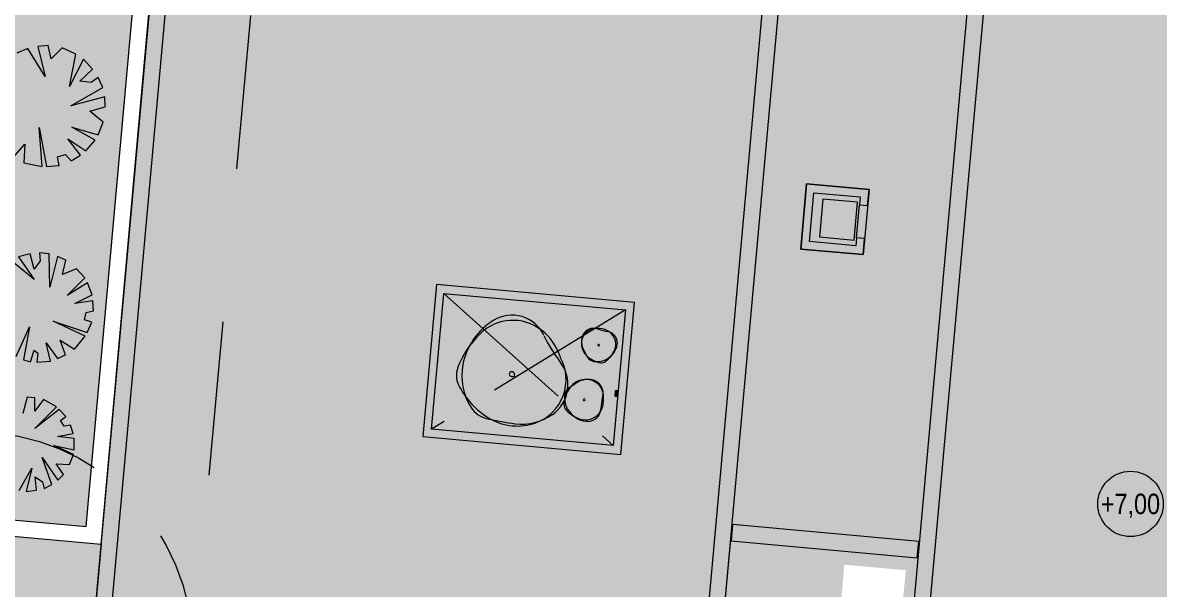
# Model space of a CAD drawing. Header units: centimetres. Extents: x -4381 to 5639, y -3920 to 4826.
# Drawn here: x 171.48 to 181.91, y 65.61 to 70.8 of the extents above; entities that cross this region are included whole.
import ezdxf
from ezdxf.xclip import XClip

# ---------------------------------------------------------------- set-up
doc = ezdxf.new("R2010")
doc.units = ezdxf.units.CM
doc.header["$MEASUREMENT"] = 0
doc.header["$XCLIPFRAME"] = 0
doc.set_wipeout_variables(frame=1)
for name, pattern in [('Dashed', [0.564444, 0.282222, -0.282222]), ('Hidden Line', [0.391222, 0.282222, -0.109]), ('Tirets', [0.458611, 0.282222, -0.176389]), ('Wipeout_Contour', [100, 0, -100])]:
    doc.linetypes.add(name, pattern=pattern)
for name, color, linetype, lineweight in [('00-TREES_Pen_No__1', 7, 'Continuous', 5), ('00-TREES_Pen_No__7', 7, 'Continuous', 5), ('0_Pen_No__1', 7, 'Continuous', 5), ('0_Pen_No__7', 7, 'Continuous', 5), ('Dalles_Pen_No__1', 7, 'Continuous', 5), ('Dalles_Pen_No__101', 252, 'Continuous', 5), ('Elevator_Pen_No__7', 7, 'Continuous', 5), ('Structural - Bearing_Pen_No__1', 7, 'Continuous', 5), ('Structural - Bearing_Pen_No__101', 252, 'Continuous', 5)]:
    doc.layers.add(name, color=color, linetype=linetype, lineweight=lineweight)
for name, color, linetype, lineweight, true_color in [('00-TREES_Pen_No__183', 7, 'Continuous', 5, 0xcaedab), ('00-TREES_Pen_No__185', 7, 'Continuous', 5, 0xbce39b), ('00-TREES_Pen_No__44', 7, 'Continuous', 5, 0x029e21), ('Dalles_Pen_No__181', 7, 'Continuous', 5, 0xddeaa8), ('RECULS_Pen_No__58', 7, 'Continuous', 5, 0xdf0000), ('Structural - Combined_Pen_No__102', 7, 'Continuous', 5, 0xcccccc)]:
    doc.layers.add(name, color=color, linetype=linetype, lineweight=lineweight, true_color=true_color)
for name, color, linetype in [('Dalles', 7, 'Continuous'), ('Drawing & Figure', 7, 'Continuous'), ('Structural - Bearing', 7, 'Continuous')]:
    doc.layers.add(name, color=color, linetype=linetype)
doc.styles.add('GENERATED_STYLE_2', font='')
doc.styles.get('GENERATED_STYLE_2').set_extended_font_data('Arial Narrow Occidental')

# ---------------------------------------------------------------- blocks, each defined once
blk = doc.blocks.new('Drawing_13_13', base_point=(-54.852, -87.092))
at = {"layer": '00-TREES_Pen_No__183', "linetype": 'Continuous', "ltscale": 5}
blk.add_hatch(color=256, dxfattribs=at).paths.add_polyline_path([(171.49, 66.635, 1), (171.563, 67.465, 1)])
at = {"layer": '00-TREES_Pen_No__185', "linetype": 'Continuous', "lineweight": 0, "ltscale": 5, "true_color": 0xbae3ab}
for points in [[(172.218, 70.212), (172.178, 70.303), (172.112, 70.257), (172.008, 70.27), (172.124, 70.38), (172.042, 70.47), (171.915, 70.22), (171.972, 70.515), (171.846, 70.575), (171.745, 70.473), (171.719, 70.595), (171.624, 70.587), (171.689, 70.313), (171.53, 70.568), (171.431, 70.525), (171.484, 70.405), (171.419, 70.387), (171.333, 70.461), (171.236, 70.36), (171.441, 70.239), (171.21, 70.313), (171.159, 70.204), (171.312, 70.162), (171.262, 70.123), (171.138, 70.127), (171.143, 70.002), (171.47, 70.029), (171.148, 69.923), (171.165, 69.847), (171.285, 69.872), (171.28, 69.827), (171.195, 69.79), (171.27, 69.673), (171.413, 69.803), (171.327, 69.623), (171.399, 69.571), (171.503, 69.691), (171.493, 69.518), (171.662, 69.487), (171.636, 69.845), (171.704, 69.487), (171.819, 69.496), (171.804, 69.573), (171.877, 69.596), (171.928, 69.537), (172.015, 69.591), (171.899, 69.74), (172.062, 69.628), (172.149, 69.728), (171.935, 69.848), (172.177, 69.777), (172.221, 69.894), (172.099, 69.993), (172.242, 70.032), (172.237, 70.125), (171.925, 70.043)], [(176.531, 67.492, 0.017395), (176.45, 67.439, 0.20069), (176.413, 67.379, 0.191615), (176.445, 67.231, 0.21255), (176.604, 67.132, 0.444186), (176.744, 67.249, -0.052301), (176.759, 67.353, 0.435859), (176.662, 67.513, 0.185878)]]:
    blk.add_hatch(color=9, dxfattribs=at).paths.add_polyline_path(points)
at = {"layer": '00-TREES_Pen_No__185', "linetype": 'Continuous', "lineweight": 0, "ltscale": 5, "true_color": 0x8daa74}
blk.add_hatch(color=73, dxfattribs=at).paths.add_polyline_path([(171.726, 68.684), (171.637, 68.692), (171.644, 68.62), (171.589, 68.543), (171.553, 68.683), (171.446, 68.657), (171.588, 68.448), (171.38, 68.621), (171.278, 68.548), (171.315, 68.423), (171.207, 68.456), (171.171, 68.378), (171.416, 68.31), (171.145, 68.295), (171.136, 68.198), (171.254, 68.188), (171.241, 68.129), (171.144, 68.093), (171.182, 67.972), (171.367, 68.081), (171.208, 67.931), (171.272, 67.844), (171.372, 67.946), (171.381, 67.89), (171.324, 67.793), (171.425, 67.742), (171.546, 68.013), (171.49, 67.712), (171.557, 67.693), (171.589, 67.799), (171.623, 67.774), (171.615, 67.691), (171.74, 67.7), (171.7, 67.869), (171.804, 67.723), (171.877, 67.758), (171.828, 67.892), (171.96, 67.809), (172.058, 67.929), (171.764, 68.065), (172.077, 67.963), (172.119, 68.057), (172.052, 68.079), (172.065, 68.147), (172.134, 68.161), (172.129, 68.254), (171.961, 68.227), (172.12, 68.307), (172.079, 68.419), (171.891, 68.303), (172.053, 68.463), (171.979, 68.548), (171.848, 68.494), (171.879, 68.625), (171.803, 68.661), (171.733, 68.379)])
at = {"layer": '00-TREES_Pen_No__185', "linetype": 'Continuous', "lineweight": 0, "ltscale": 5, "true_color": 0xcce9b3}
blk.add_hatch(color=254, dxfattribs=at).paths.add_polyline_path([(176.633, 67.772, 0.017395), (176.67, 67.698, 0.20069), (176.717, 67.661, 0.191615), (176.846, 67.675, 0.21255), (176.945, 67.801, 0.444186), (176.859, 67.93, -0.052301), (176.772, 67.952, 0.435859), (176.627, 67.885, 0.185878)])
at = {"layer": '00-TREES_Pen_No__44', "linetype": 'Continuous', "lineweight": 0, "ltscale": 5, "true_color": 0xbfe6c6}
blk.add_hatch(color=254, dxfattribs=at).paths.add_polyline_path([(175.874, 67.113, 0.185878), (176.214, 67.196, 0.435859), (176.283, 67.686, -0.052301), (176.138, 67.924, 0.444186), (175.678, 68.063, 0.21255), (175.395, 67.656, 0.191615), (175.47, 67.263, 0.20069), (175.623, 67.157, 0.017395)])
at = {"layer": '0_Pen_No__1', "linetype": 'Continuous', "lineweight": 0, "ltscale": 5, "true_color": 0xffffff}
blk.add_hatch(color=7, dxfattribs=at).paths.add_polyline_path([(178.676, 69.326), (178.622, 68.728), (179.195, 68.677), (179.249, 69.274)])
at = {"layer": 'Dalles', "linetype": 'Continuous', "lineweight": 5, "ltscale": 5}
h = blk.add_hatch(color=8, dxfattribs=at)
h.paths.add_polyline_path([(172.769, 72.294), (171.915, 62.832), (177.642, 62.316), (177.889, 65.054), (177.993, 66.2), (179.711, 66.045), (179.607, 64.899), (186.405, 64.286), (187.011, 71.009)])
h.paths.add_polyline_path([(172.078, 62.968), (172.2, 64.313), (177.628, 63.823), (177.506, 62.478)], flags=0)
h.paths.add_polyline_path([(175.235, 67.076), (175.348, 68.321), (177.016, 68.171), (176.903, 66.926)], flags=0)
h.paths.add_polyline_path([(183.43, 64.705), (183.659, 67.245), (186.498, 66.989), (186.269, 64.449)], flags=0)
at = {"layer": 'Dalles_Pen_No__101', "linetype": 'Continuous', "lineweight": 0, "ltscale": 5, "true_color": 0x262626}
for points in [[(172.213, 64.462), (177.641, 63.972), (177.647, 64.037), (172.272, 64.521), (172.959, 72.126), (172.905, 72.131)], [(180.35, 71.459), (179.77, 65.035), (183.281, 64.719), (183.287, 64.783), (179.83, 65.095), (180.403, 71.454)], [(169.459, 66.417), (172.067, 66.182), (172.073, 66.246), (169.614, 66.468), (169.652, 66.638), (170.08, 71.382), (169.908, 71.397)], [(178.676, 69.326), (179.249, 69.274), (179.195, 68.677), (179.254, 68.736), (179.308, 69.334), (178.736, 69.385)], [(175.339, 68.462), (175.28, 68.403), (177.097, 68.239), (176.971, 66.844), (177.031, 66.904), (177.157, 68.298)], [(175.241, 67.081), (175.251, 67.08), (175.653, 67.043), (175.663, 67.043), (176.065, 67.006), (176.064, 67.001), (176.074, 67), (176.075, 67.005), (176.085, 67.005), (176.899, 66.931), (176.938, 67.369), (176.923, 67.37), (176.919, 67.372), (176.915, 67.375), (176.913, 67.379), (176.912, 67.383), (176.916, 67.424), (176.917, 67.428), (176.92, 67.432), (176.924, 67.435), (176.929, 67.435), (176.944, 67.434), (177.01, 68.166), (176.608, 68.202), (176.598, 68.203), (176.186, 68.24), (176.187, 68.245), (176.177, 68.246), (176.176, 68.241), (175.362, 68.315), (175.352, 68.316)], [(175.347, 68.316), (175.352, 68.316), (175.353, 68.321), (175.348, 68.321)], [(177.01, 68.166), (177.015, 68.166), (177.016, 68.171), (177.011, 68.171)], [(176.922, 67.383), (176.922, 67.382), (176.923, 67.381), (176.925, 67.38), (176.939, 67.379), (176.943, 67.424), (176.929, 67.425), (176.927, 67.425), (176.926, 67.424), (176.926, 67.422)], [(175.236, 67.081), (175.235, 67.076), (175.24, 67.076), (175.241, 67.081)], [(176.899, 66.931), (176.898, 66.926), (176.903, 66.926), (176.904, 66.931)]]:
    blk.add_hatch(color=250, dxfattribs=at).paths.add_polyline_path(points)
at = {"layer": 'Dalles_Pen_No__181', "linetype": 'Continuous', "lineweight": 0, "ltscale": 5, "true_color": 0x6e7554}
blk.add_hatch(color=67, dxfattribs=at).paths.add_polyline_path([(169.458, 66.418), (172.067, 66.182), (172.516, 71.162), (169.907, 71.397)])
at = {"layer": 'Structural - Bearing_Pen_No__101', "linetype": 'Continuous', "lineweight": 0, "ltscale": 5, "true_color": 0x262626}
for points in [[(175.347, 68.316), (175.319, 68.01), (175.324, 68.009), (175.352, 68.316)], [(175.353, 68.321), (175.352, 68.316), (175.764, 68.278), (175.765, 68.283)], [(175.765, 68.283), (175.764, 68.278), (176.176, 68.241), (176.177, 68.246)], [(176.187, 68.245), (176.186, 68.24), (176.598, 68.203), (176.599, 68.208)], [(176.599, 68.208), (176.598, 68.203), (177.01, 68.166), (177.011, 68.171)], [(175.319, 68.01), (175.292, 67.704), (175.297, 67.703), (175.324, 68.009)], [(175.291, 67.694), (175.263, 67.387), (175.268, 67.387), (175.296, 67.693)], [(175.291, 67.694), (175.296, 67.693), (175.297, 67.703), (175.292, 67.704)], [(176.955, 67.554), (176.954, 67.544), (176.959, 67.543), (176.96, 67.553)], [(175.263, 67.387), (175.236, 67.081), (175.241, 67.081), (175.268, 67.387)], [(176.914, 67.383), (176.917, 67.424), (176.916, 67.424), (176.912, 67.383)], [(176.914, 67.379), (176.914, 67.383), (176.912, 67.383), (176.913, 67.379)], [(176.916, 67.376), (176.914, 67.379), (176.913, 67.379), (176.915, 67.375)], [(176.917, 67.383), (176.921, 67.423), (176.917, 67.424), (176.914, 67.383)], [(176.917, 67.381), (176.917, 67.383), (176.914, 67.383), (176.914, 67.379)], [(176.919, 67.378), (176.917, 67.381), (176.914, 67.379), (176.916, 67.376)], [(176.919, 67.373), (176.916, 67.376), (176.915, 67.375), (176.919, 67.372)], [(176.917, 67.424), (176.918, 67.428), (176.917, 67.428), (176.916, 67.424)], [(176.921, 67.376), (176.919, 67.378), (176.916, 67.376), (176.919, 67.373)], [(176.918, 67.428), (176.921, 67.431), (176.92, 67.432), (176.917, 67.428)], [(176.921, 67.423), (176.922, 67.426), (176.918, 67.428), (176.917, 67.424)], [(176.921, 67.383), (176.924, 67.423), (176.921, 67.423), (176.917, 67.383)], [(176.921, 67.382), (176.921, 67.383), (176.917, 67.383), (176.917, 67.381)], [(176.922, 67.38), (176.921, 67.382), (176.917, 67.381), (176.919, 67.378)], [(176.922, 67.426), (176.923, 67.428), (176.921, 67.431), (176.918, 67.428)], [(176.923, 67.379), (176.922, 67.38), (176.919, 67.378), (176.921, 67.376)], [(176.924, 67.375), (176.921, 67.376), (176.919, 67.373), (176.923, 67.372)], [(176.923, 67.372), (176.919, 67.373), (176.919, 67.372), (176.923, 67.37)], [(176.921, 67.431), (176.925, 67.433), (176.924, 67.435), (176.92, 67.432)], [(176.923, 67.428), (176.926, 67.43), (176.925, 67.433), (176.921, 67.431)], [(176.924, 67.423), (176.925, 67.424), (176.922, 67.426), (176.921, 67.423)], [(176.922, 67.383), (176.926, 67.422), (176.924, 67.423), (176.921, 67.383)], [(176.922, 67.382), (176.922, 67.383), (176.921, 67.383), (176.921, 67.382)], [(176.923, 67.381), (176.921, 67.382), (176.922, 67.38)], [(176.925, 67.379), (176.923, 67.379), (176.921, 67.376), (176.924, 67.375)], [(176.925, 67.424), (176.926, 67.426), (176.923, 67.428), (176.922, 67.426)], [(176.923, 67.381), (176.922, 67.38), (176.923, 67.379)], [(176.926, 67.426), (176.927, 67.426), (176.926, 67.43), (176.923, 67.428)], [(176.925, 67.38), (176.923, 67.381), (176.923, 67.379), (176.925, 67.379)], [(176.939, 67.374), (176.924, 67.375), (176.923, 67.372), (176.939, 67.37)], [(176.939, 67.37), (176.923, 67.372), (176.923, 67.37), (176.938, 67.369)], [(176.925, 67.433), (176.929, 67.434), (176.929, 67.435), (176.924, 67.435)], [(176.926, 67.422), (176.926, 67.424), (176.925, 67.424), (176.924, 67.423)], [(176.939, 67.377), (176.925, 67.379), (176.924, 67.375), (176.939, 67.374)], [(176.926, 67.43), (176.929, 67.43), (176.929, 67.434), (176.925, 67.433)], [(176.926, 67.424), (176.926, 67.426), (176.925, 67.424)], [(176.939, 67.379), (176.925, 67.38), (176.925, 67.379), (176.939, 67.377)], [(176.927, 67.426), (176.929, 67.426), (176.929, 67.43), (176.926, 67.43)], [(176.927, 67.424), (176.927, 67.426), (176.926, 67.426)], [(176.927, 67.425), (176.929, 67.425), (176.929, 67.426), (176.927, 67.426)], [(176.929, 67.434), (176.944, 67.432), (176.944, 67.434), (176.929, 67.435)], [(176.929, 67.43), (176.944, 67.429), (176.944, 67.432), (176.929, 67.434)], [(176.929, 67.426), (176.943, 67.425), (176.944, 67.429), (176.929, 67.43)], [(176.929, 67.425), (176.943, 67.424), (176.943, 67.425), (176.929, 67.426)], [(175.241, 67.081), (175.24, 67.076), (175.652, 67.039), (175.653, 67.043)], [(176.899, 66.931), (176.904, 66.931), (176.921, 67.121), (176.916, 67.122)], [(175.653, 67.043), (175.652, 67.039), (176.064, 67.001), (176.065, 67.006)], [(176.074, 67), (176.486, 66.963), (176.487, 66.968), (176.075, 67.005)], [(176.486, 66.963), (176.898, 66.926), (176.899, 66.931), (176.487, 66.968)]]:
    blk.add_hatch(color=250, dxfattribs=at).paths.add_polyline_path(points)
at = {"layer": 'Structural - Combined_Pen_No__102', "linetype": 'Continuous', "lineweight": 0, "ltscale": 5, "true_color": 0x999999}
blk.add_hatch(color=253, dxfattribs=at).paths.add_polyline_path([(168.899, 57.22), (171.389, 56.995), (171.991, 63.668), (172.203, 66.019), (169.713, 66.244), (169.501, 63.893)])
at = {"layer": '00-TREES_Pen_No__1', "linetype": 'Continuous', "ltscale": 5}
for p, q in [((171.53, 70.568), (171.431, 70.525)), ((171.689, 70.313), (171.53, 70.568)), ((171.719, 70.595), (171.624, 70.587)), ((171.624, 70.587), (171.689, 70.313)), ((171.745, 70.473), (171.719, 70.595)), ((171.846, 70.575), (171.745, 70.473)), ((171.972, 70.515), (171.846, 70.575)), ((171.915, 70.22), (171.972, 70.515)), ((172.042, 70.47), (171.915, 70.22)), ((172.124, 70.38), (172.042, 70.47)), ((172.008, 70.27), (172.124, 70.38)), ((172.178, 70.303), (172.112, 70.257)), ((172.218, 70.212), (172.178, 70.303)), ((171.925, 70.043), (172.218, 70.212)), ((172.112, 70.257), (172.008, 70.27)), ((172.237, 70.125), (171.925, 70.043)), ((172.242, 70.032), (172.237, 70.125)), ((172.099, 69.993), (172.242, 70.032)), ((172.221, 69.894), (172.099, 69.993)), ((172.177, 69.777), (172.221, 69.894)), ((171.662, 69.487), (171.636, 69.845)), ((171.636, 69.845), (171.704, 69.487)), ((172.149, 69.728), (171.935, 69.848)), ((171.935, 69.848), (172.177, 69.777)), ((171.399, 69.571), (171.503, 69.691)), ((171.503, 69.691), (171.493, 69.518)), ((172.015, 69.591), (171.899, 69.74)), ((171.899, 69.74), (172.062, 69.628)), ((172.062, 69.628), (172.149, 69.728)), ((171.804, 69.573), (171.877, 69.596)), ((171.819, 69.496), (171.804, 69.573)), ((171.877, 69.596), (171.928, 69.537)), ((171.928, 69.537), (172.015, 69.591)), ((171.493, 69.518), (171.662, 69.487)), ((171.704, 69.487), (171.819, 69.496)), ((171.588, 68.448), (171.38, 68.621)), ((171.553, 68.683), (171.446, 68.657)), ((171.446, 68.657), (171.588, 68.448)), ((171.589, 68.543), (171.553, 68.683)), ((171.644, 68.62), (171.589, 68.543)), ((171.726, 68.684), (171.637, 68.692)), ((171.637, 68.692), (171.644, 68.62)), ((171.733, 68.379), (171.726, 68.684)), ((171.803, 68.661), (171.733, 68.379)), ((171.879, 68.625), (171.803, 68.661)), ((171.848, 68.494), (171.879, 68.625)), ((171.979, 68.548), (171.848, 68.494)), ((172.053, 68.463), (171.979, 68.548)), ((171.891, 68.303), (172.053, 68.463)), ((172.079, 68.419), (171.891, 68.303)), ((172.12, 68.307), (172.079, 68.419)), ((171.961, 68.227), (172.12, 68.307)), ((172.129, 68.254), (171.961, 68.227)), ((172.134, 68.161), (172.129, 68.254)), ((172.052, 68.079), (172.065, 68.147)), ((172.065, 68.147), (172.134, 68.161)), ((171.425, 67.742), (171.546, 68.013)), ((171.546, 68.013), (171.49, 67.712)), ((172.058, 67.929), (171.764, 68.065)), ((171.764, 68.065), (172.077, 67.963)), ((172.119, 68.057), (172.052, 68.079)), ((172.077, 67.963), (172.119, 68.057)), ((171.877, 67.758), (171.828, 67.892)), ((171.828, 67.892), (171.96, 67.809)), ((171.96, 67.809), (172.058, 67.929)), ((171.557, 67.693), (171.589, 67.799)), ((171.589, 67.799), (171.623, 67.774)), ((171.74, 67.7), (171.7, 67.869)), ((171.7, 67.869), (171.804, 67.723)), ((171.49, 67.712), (171.557, 67.693)), ((171.623, 67.774), (171.615, 67.691)), ((171.615, 67.691), (171.74, 67.7)), ((171.804, 67.723), (171.877, 67.758))]:
    blk.add_line(p, q, dxfattribs=at)
at = {"layer": '00-TREES_Pen_No__1', "linetype": 'Continuous', "ltscale": 5, "flags": 128}
blk.add_lwpolyline([(171.451, 66.512), (171.568, 66.716), (171.515, 66.504), (171.61, 66.515), (171.597, 66.639), (171.665, 66.593), (171.681, 66.532), (171.751, 66.566), (171.664, 66.815), (171.806, 66.608), (171.857, 66.66), (171.792, 66.756), (171.915, 66.752), (171.949, 66.844), (171.77, 66.925), (171.957, 66.887), (171.957, 66.991), (171.803, 67.008), (171.948, 67.036), (171.924, 67.113), (171.864, 67.104), (171.832, 67.155), (171.881, 67.193), (171.818, 67.257), (171.594, 67.08), (171.793, 67.279), (171.676, 67.346), (171.594, 67.239), (171.594, 67.363), (171.525, 67.369), (171.484, 67.219)], dxfattribs=at)
at = {"layer": '00-TREES_Pen_No__7', "linetype": 'Continuous', "ltscale": 5}
for centre, radius, start, end in [((175.973, 67.798), 0.324, 25.3565, 121.1569), ((176.121, 67.553), 0.609, 121.1569, 169.1555), ((175.981, 67.646), 0.428, 52.0796, 134.6236), ((176.746, 67.865), 0.136, 77.8454, 177.1333), ((176.722, 67.892), 0.109, 67.7865, 161.9881), ((176.914, 68.397), 0.431, 249.5779, 261.5535), ((176.773, 67.833), 0.165, 54.8304, 89.2924), ((176.303, 67.32), 0.887, 134.6236, 159.0735), ((175.93, 67.581), 0.511, 17.6176, 52.0796), ((177.472, 68.508), 1.335, 205.3565, 217.3321), ((176.768, 67.877), 0.157, 161.9881, 204.1076), ((176.835, 67.867), 0.105, 345.753, 81.5535), ((176.788, 67.855), 0.138, 332.2864, 54.8304), ((176.771, 67.864), 0.161, 177.1333, 227.7203), ((177.701, 68.314), 1.187, 204.9876, 208.9738), ((176.771, 67.847), 0.01, 146.3712, 219.3572), ((176.766, 67.844), 0.01, 38.3605, 111.3077), ((176.769, 67.846), 0.00701, 219.3572, 38.3605), ((176.657, 67.924), 0.286, 307.8365, 332.2864), ((176.746, 67.89), 0.197, 297.7545, 345.753), ((176.048, 67.531), 0.422, 289.7767, 29.0646), ((176.149, 67.485), 0.338, 304.9219, 39.1234), ((176.822, 67.919), 0.237, 227.7203, 261.1571), ((176.73, 67.777), 0.0777, 208.9738, 254.3655), ((176.756, 67.87), 0.175, 254.3655, 297.7545), ((176.795, 67.746), 0.0615, 261.1571, 307.8365), ((175.653, 67.569), 0.19, 159.0735, 205.7529), ((176.054, 67.566), 0.541, 169.1555, 212.5445), ((175.97, 67.581), 0.0217, 68.5495, 247.5528), ((175.967, 67.572), 0.0311, 355.6023, 68.5495), ((176.141, 67.804), 0.733, 205.7529, 239.1897), ((175.974, 67.589), 0.0311, 247.5528, 320.5388), ((177.298, 66.317), 1.39, 121.2229, 125.2091), ((176.656, 67.343), 0.189, 93.3686, 143.9556), ((176.671, 67.348), 0.184, 78.2234, 120.3429), ((176.654, 67.372), 0.16, 354.0807, 93.3686), ((176.682, 67.403), 0.128, 344.0218, 78.2234), ((176.727, 67.291), 0.277, 143.9556, 177.3924), ((176.661, 67.361), 0.205, 170.6008, 213.9898), ((176.549, 67.379), 0.091, 125.2091, 170.6008), ((177.294, 67.244), 0.505, 165.8132, 177.7888), ((175.801, 67.405), 0.241, 212.5445, 257.9362), ((176.522, 67.3), 0.072, 177.3924, 224.0718), ((176.634, 67.343), 0.00821, 135.5925, 314.5958), ((176.637, 67.341), 0.0117, 62.6065, 135.5925), ((176.632, 67.346), 0.0117, 314.5958, 27.543), ((176.668, 67.268), 0.122, 261.9884, 357.7888), ((176.62, 67.337), 0.193, 331.0657, 5.5277), ((176.519, 70.764), 3.676, 257.9362, 261.9224), ((176.022, 67.604), 0.5, 239.1897, 289.7767), ((176.063, 67.608), 0.487, 262.8024, 304.9219), ((176.711, 67.483), 0.335, 224.0718, 248.5217), ((176.683, 67.375), 0.23, 213.9898, 261.9884), ((176.648, 67.322), 0.162, 248.5217, 331.0657)]:
    blk.add_arc(centre, radius, start, end, dxfattribs=at)
at = {"layer": '0_Pen_No__1', "linetype": 'Continuous', "ltscale": 5}
for p, q in [((178.622, 68.728), (178.676, 69.326)), ((178.676, 69.326), (179.249, 69.274)), ((179.249, 69.274), (179.195, 68.677)), ((179.195, 68.677), (178.622, 68.728))]:
    blk.add_line(p, q, dxfattribs=at)
at = {"layer": '0_Pen_No__7', "linetype": 'Continuous', "ltscale": 5}
blk.add_circle((181.648, 66.389), 0.3, dxfattribs=at)
at = {"layer": 'Dalles_Pen_No__1', "linetype": 'Continuous', "ltscale": 5}
for p, q in [((172.067, 66.182), (172.516, 71.162)), ((169.458, 66.418), (172.067, 66.182))]:
    blk.add_line(p, q, dxfattribs=at)
at = {"layer": 'Dalles_Pen_No__1', "linetype": 'Continuous', "ltscale": 5, "flags": 128}
for points in [[(172.769, 72.294), (171.915, 62.832), (177.642, 62.316), (177.889, 65.054), (177.993, 66.2), (179.711, 66.045), (179.607, 64.899), (186.405, 64.286), (187.011, 71.009)], [(172.769, 72.294), (171.915, 62.832), (177.642, 62.316), (177.889, 65.054), (177.993, 66.2), (179.711, 66.045), (179.607, 64.899), (186.405, 64.286), (187.011, 71.009)], [(172.769, 72.294), (171.915, 62.832), (177.642, 62.316), (177.889, 65.054), (177.993, 66.2), (179.711, 66.045), (179.607, 64.899), (186.405, 64.286), (187.011, 71.009)], [(172.769, 72.294), (171.915, 62.832), (177.642, 62.316), (177.889, 65.054), (177.993, 66.2), (179.711, 66.045), (179.607, 64.899), (186.405, 64.286), (187.011, 71.009)], [(175.235, 67.076), (175.348, 68.321), (177.016, 68.171), (176.903, 66.926)], [(175.235, 67.076), (175.348, 68.321), (177.016, 68.171), (176.903, 66.926)]]:
    blk.add_lwpolyline(points, close=True, dxfattribs=at)
at = {"layer": 'Elevator_Pen_No__7', "linetype": 'Continuous', "ltscale": 5}
for p, q in [((178.676, 69.326), (178.622, 68.728)), ((179.249, 69.274), (178.676, 69.326)), ((178.704, 68.796), (178.744, 69.245)), ((178.744, 69.245), (179.168, 69.206)), ((179.236, 69.127), (179.249, 69.274)), ((178.825, 69.187), (178.794, 68.839)), ((179.143, 69.158), (178.825, 69.187)), ((179.112, 68.81), (179.143, 69.158)), ((179.168, 69.206), (179.161, 69.134)), ((179.134, 68.831), (179.161, 69.134)), ((179.161, 69.134), (179.236, 69.127)), ((178.794, 68.839), (179.112, 68.81)), ((179.134, 68.831), (179.127, 68.758)), ((179.208, 68.824), (179.134, 68.831)), ((179.195, 68.677), (179.208, 68.824)), ((178.622, 68.728), (179.195, 68.677)), ((179.127, 68.758), (178.704, 68.796))]:
    blk.add_line(p, q, dxfattribs=at)
at = {"layer": '0_Pen_No__1', "linetype": 'Continuous', "insert": (181.648, 66.372), "char_height": 0.1875, "attachment_point": 5, "style": 'GENERATED_STYLE_2'}
blk.add_mtext('\\A1;{\\fArial Narrow Occidental|b0|i0|c0|p34;+7,00}', dxfattribs=at)
at = {"color": 254, "linetype": 'Wipeout_Contour', "lineweight": 0, "ltscale": 740.881911}
blk.add_wipeout([(172.769, 72.294), (171.915, 62.832), (172.078, 62.968), (172.905, 72.131)], dxfattribs=at).dxf.layer = 'Structural - Bearing'
at = {"color": 254, "linetype": 'Wipeout_Contour', "lineweight": 0, "ltscale": 755.804295}
blk.add_wipeout([(175.348, 68.321), (177.016, 68.171), (177.097, 68.239), (175.28, 68.403)], dxfattribs=at).dxf.layer = 'Structural - Bearing'
at = {"color": 254, "linetype": 'Wipeout_Contour', "lineweight": 0, "ltscale": 762.604226}
blk.add_wipeout([(177.984, 66.05), (179.692, 65.896), (179.706, 66.045), (177.998, 66.199)], dxfattribs=at).dxf.layer = 'Structural - Bearing'
at = {"layer": 'Dalles_Pen_No__101', "linetype": 'Continuous', "lineweight": 0, "ltscale": 5, "true_color": 0x262626}
for points in [[(177.993, 66.2), (179.711, 66.045), (179.716, 66.109), (178.057, 66.259), (178.051, 66.253), (178.536, 71.623), (178.482, 71.628)], [(177.979, 66.05), (177.984, 66.05), (177.998, 66.199), (177.993, 66.2)], [(179.706, 66.045), (179.692, 65.896), (179.697, 65.895), (179.711, 66.045)]]:
    blk.add_hatch(color=250, dxfattribs=at).paths.add_polyline_path(points)
h = blk.add_hatch(color=250, dxfattribs=at)
h.paths.add_polyline_path([(177.75, 63.511), (178.954, 63.402), (178.952, 63.421), (178.95, 63.424), (178.948, 63.425), (178.945, 63.426), (178.743, 63.444), (178.769, 63.732), (178.84, 63.804), (178.889, 64.338), (179.6, 64.274), (179.778, 64.452), (179.817, 64.881), (179.607, 64.899), (179.621, 65.049), (179.697, 65.895), (177.979, 66.05), (177.932, 65.532), (177.935, 65.522), (177.941, 65.518), (177.949, 65.513), (177.954, 65.51), (177.963, 65.503), (177.967, 65.5), (177.975, 65.493), (177.98, 65.489), (177.987, 65.482), (177.993, 65.476), (177.994, 65.474), (177.997, 65.471), (178.005, 65.461), (178.009, 65.455), (178.015, 65.447), (178.02, 65.44), (178.023, 65.435), (178.029, 65.425), (178.031, 65.42), (178.032, 65.415), (178.035, 65.406), (178.036, 65.401), (178.036, 65.398), (178.035, 65.391), (178.05, 65.392), (178.052, 65.391), (178.053, 65.389), (178.052, 65.388), (178.05, 65.387), (178.033, 65.386), (178.033, 65.385), (178.031, 65.38), (178.025, 65.371), (178.022, 65.367), (178.02, 65.364), (178.012, 65.354), (178.009, 65.35), (178.001, 65.341), (177.997, 65.337), (177.989, 65.33), (177.984, 65.325), (177.977, 65.319), (178.029, 65.354), (178.087, 65.377), (178.149, 65.388), (178.212, 65.386), (178.273, 65.37), (178.329, 65.343), (178.378, 65.304), (178.419, 65.256), (178.448, 65.2), (178.465, 65.14), (178.469, 65.077), (178.46, 65.015), (178.439, 64.956), (178.405, 64.903), (178.362, 64.858), (178.369, 64.864), (178.374, 64.868), (178.383, 64.874), (178.388, 64.878), (178.398, 64.884), (178.402, 64.886), (178.414, 64.893), (178.417, 64.894), (178.422, 64.896), (178.431, 64.9), (178.436, 64.901), (178.437, 64.901), (178.442, 64.918), (178.442, 64.92), (178.444, 64.92), (178.446, 64.919), (178.447, 64.917), (178.443, 64.902), (178.45, 64.902), (178.452, 64.901), (178.457, 64.9), (178.466, 64.896), (178.471, 64.893), (178.475, 64.89), (178.484, 64.883), (178.488, 64.879), (178.495, 64.873), (178.501, 64.866), (178.506, 64.86), (178.515, 64.85), (178.517, 64.848), (178.518, 64.846), (178.523, 64.838), (178.529, 64.831), (178.532, 64.825), (178.538, 64.816), (178.54, 64.811), (178.545, 64.802), (178.547, 64.796), (178.551, 64.787), (178.553, 64.781), (178.565, 64.775), (178.567, 64.774), (178.568, 64.772), (178.567, 64.77), (178.565, 64.77), (178.555, 64.775), (178.556, 64.764), (178.555, 64.752), (178.552, 64.747), (178.547, 64.736), (178.543, 64.73), (178.539, 64.723), (178.533, 64.714), (178.531, 64.711), (178.521, 64.7), (178.52, 64.699), (178.511, 64.69), (178.506, 64.686), (178.5, 64.681), (178.49, 64.674), (178.488, 64.673), (178.476, 64.666), (178.473, 64.664), (178.463, 64.659), (178.455, 64.656), (178.449, 64.654), (178.437, 64.651), (178.431, 64.65), (178.42, 64.65), (178.409, 64.653), (178.412, 64.642), (178.411, 64.64), (178.41, 64.64), (178.408, 64.641), (178.407, 64.643), (178.403, 64.656), (178.397, 64.659), (178.389, 64.664), (178.385, 64.668), (178.376, 64.674), (178.372, 64.677), (178.363, 64.685), (178.359, 64.689), (178.352, 64.696), (178.346, 64.702), (178.344, 64.703), (178.342, 64.706), (178.334, 64.716), (178.329, 64.722), (178.323, 64.73), (178.318, 64.737), (178.316, 64.742), (178.31, 64.753), (178.308, 64.757), (178.306, 64.762), (178.304, 64.772), (178.303, 64.777), (178.303, 64.78), (178.304, 64.786), (178.288, 64.785), (178.287, 64.786), (178.286, 64.788), (178.287, 64.79), (178.289, 64.79), (178.306, 64.791), (178.306, 64.793), (178.308, 64.797), (178.313, 64.806), (178.316, 64.811), (178.318, 64.813), (178.327, 64.824), (178.33, 64.827), (178.338, 64.836), (178.342, 64.84), (178.349, 64.847), (178.355, 64.852), (178.362, 64.858), (178.309, 64.823), (178.251, 64.8), (178.189, 64.789), (178.127, 64.792), (178.066, 64.807), (178.01, 64.835), (177.96, 64.873), (177.92, 64.922), (177.891, 64.977), (177.884, 65), (177.88, 64.949), (177.887, 64.945), (177.891, 64.942), (177.894, 64.94), (177.904, 64.931), (177.908, 64.928), (177.916, 64.92), (177.921, 64.916), (177.928, 64.909), (177.933, 64.903), (177.939, 64.896), (177.945, 64.889), (177.949, 64.883), (177.955, 64.875), (177.959, 64.87), (177.965, 64.86), (177.967, 64.856), (177.974, 64.844), (177.975, 64.841), (177.977, 64.836), (177.981, 64.827), (177.982, 64.822), (177.982, 64.821), (177.998, 64.816), (178, 64.816), (178.001, 64.814), (178, 64.812), (177.998, 64.811), (177.983, 64.815), (177.983, 64.808), (177.982, 64.805), (177.98, 64.801), (177.976, 64.792), (177.974, 64.787), (177.971, 64.783), (177.963, 64.774), (177.96, 64.77), (177.954, 64.763), (177.946, 64.757), (177.941, 64.752), (177.931, 64.743), (177.928, 64.741), (177.927, 64.74), (177.919, 64.735), (177.911, 64.729), (177.906, 64.726), (177.897, 64.72), (177.892, 64.718), (177.882, 64.713), (177.877, 64.711), (177.868, 64.707), (177.862, 64.705), (177.857, 64.695)])
h.paths.add_polyline_path([(178.338, 65.364), (178.339, 65.365), (178.341, 65.366), (178.356, 65.362), (178.356, 65.369), (178.357, 65.372), (178.358, 65.376), (178.362, 65.385), (178.365, 65.39), (178.368, 65.394), (178.375, 65.404), (178.379, 65.408), (178.385, 65.414), (178.392, 65.421), (178.398, 65.426), (178.408, 65.434), (178.41, 65.436), (178.412, 65.437), (178.42, 65.443), (178.427, 65.448), (178.432, 65.451), (178.442, 65.457), (178.447, 65.459), (178.456, 65.464), (178.462, 65.467), (178.471, 65.47), (178.477, 65.473), (178.483, 65.485), (178.484, 65.487), (178.486, 65.487), (178.488, 65.486), (178.488, 65.484), (178.483, 65.475), (178.494, 65.476), (178.506, 65.474), (178.511, 65.472), (178.522, 65.466), (178.528, 65.463), (178.535, 65.458), (178.544, 65.452), (178.547, 65.45), (178.558, 65.441), (178.559, 65.439), (178.568, 65.43), (178.572, 65.425), (178.577, 65.419), (178.584, 65.409), (178.585, 65.408), (178.592, 65.395), (178.594, 65.392), (178.599, 65.382), (178.602, 65.374), (178.604, 65.369), (178.607, 65.356), (178.608, 65.35), (178.608, 65.339), (178.605, 65.329), (178.616, 65.332), (178.617, 65.331), (178.618, 65.329), (178.617, 65.327), (178.615, 65.326), (178.602, 65.323), (178.599, 65.317), (178.594, 65.309), (178.59, 65.304), (178.584, 65.295), (178.581, 65.291), (178.573, 65.283), (178.569, 65.278), (178.562, 65.271), (178.556, 65.265), (178.555, 65.264), (178.552, 65.261), (178.542, 65.253), (178.536, 65.249), (178.528, 65.243), (178.521, 65.238), (178.516, 65.235), (178.505, 65.229), (178.501, 65.227), (178.496, 65.226), (178.486, 65.223), (178.481, 65.222), (178.478, 65.222), (178.472, 65.223), (178.473, 65.208), (178.472, 65.206), (178.47, 65.205), (178.468, 65.206), (178.468, 65.208), (178.467, 65.225), (178.465, 65.225), (178.461, 65.227), (178.452, 65.233), (178.447, 65.236), (178.445, 65.238), (178.434, 65.246), (178.431, 65.249), (178.422, 65.257), (178.418, 65.261), (178.411, 65.269), (178.406, 65.274), (178.4, 65.281), (178.394, 65.288), (178.39, 65.294), (178.384, 65.302), (178.38, 65.307), (178.374, 65.317), (178.372, 65.321), (178.365, 65.333), (178.364, 65.336), (178.362, 65.341), (178.358, 65.351), (178.357, 65.355), (178.357, 65.357), (178.34, 65.361), (178.338, 65.362)], flags=0)
h.paths.add_polyline_path([(178.919, 64.68), (179.023, 65.832), (179.586, 65.781), (179.482, 64.629)], flags=0)
at = {"layer": 'Structural - Bearing', "linetype": 'Continuous', "lineweight": 0, "ltscale": 5, "true_color": 0xffffff}
for points in [[(172.769, 72.294), (171.915, 62.832), (172.078, 62.968), (172.905, 72.131)], [(175.348, 68.321), (177.016, 68.171), (177.097, 68.239), (175.28, 68.403)], [(177.984, 66.05), (179.692, 65.896), (179.706, 66.045), (177.998, 66.199)]]:
    blk.add_hatch(color=7, dxfattribs=at).paths.add_polyline_path(points)
at = {"layer": '0_Pen_No__1', "linetype": 'Continuous', "ltscale": 5, "flags": 128}
blk.add_lwpolyline([(172.679, 71.298), (169.773, 71.56), (169.296, 66.282), (172.203, 66.019)], close=True, dxfattribs=at)
blk.add_lwpolyline([(172.203, 66.019), (171.402, 57.145)], dxfattribs=at)
at = {"layer": 'RECULS_Pen_No__58', "linetype": 'Tirets', "ltscale": 5}
blk.add_circle((171.043, 65.053), 2, dxfattribs=at)
at = {"layer": 'Structural - Bearing_Pen_No__1', "linetype": 'Continuous', "ltscale": 5, "flags": 128}
for points in [[(172.769, 72.294), (171.915, 62.832)], [(172.213, 64.462), (172.905, 72.131)], [(177.097, 68.239), (175.28, 68.403)], [(175.348, 68.321), (177.016, 68.171)], [(177.998, 66.199), (177.984, 66.05)], [(179.706, 66.045), (177.998, 66.199)], [(177.984, 66.05), (179.692, 65.896)], [(179.692, 65.896), (179.706, 66.045)]]:
    blk.add_lwpolyline(points, dxfattribs=at)
at = {"color": 254, "linetype": 'Wipeout_Contour', "lineweight": 0, "ltscale": 760.959557}
blk.add_wipeout([(177.642, 62.316), (178.482, 71.628), (178.333, 71.641), (177.506, 62.478)], dxfattribs=at).dxf.layer = 'Structural - Bearing'
at = {"color": 254, "linetype": 'Wipeout_Contour', "lineweight": 0, "ltscale": 769.984364}
blk.add_wipeout([(179.77, 65.035), (180.35, 71.459), (180.2, 71.473), (179.607, 64.899)], dxfattribs=at).dxf.layer = 'Structural - Bearing'
at = {"color": 254, "linetype": 'Wipeout_Contour', "lineweight": 0, "ltscale": 757.862881}
blk.add_wipeout([(177.016, 68.171), (176.903, 66.926), (176.971, 66.844), (177.097, 68.239)], dxfattribs=at).dxf.layer = 'Structural - Bearing'
at = {"layer": 'Structural - Bearing', "linetype": 'Continuous', "lineweight": 0, "ltscale": 5, "true_color": 0xffffff}
for points in [[(177.642, 62.316), (178.482, 71.628), (178.333, 71.641), (177.506, 62.478)], [(179.77, 65.035), (180.35, 71.459), (180.2, 71.473), (179.607, 64.899)], [(177.016, 68.171), (176.903, 66.926), (176.971, 66.844), (177.097, 68.239)]]:
    blk.add_hatch(color=7, dxfattribs=at).paths.add_polyline_path(points)
at = {"layer": 'Structural - Bearing_Pen_No__1', "linetype": 'Continuous', "ltscale": 5, "flags": 128}
for points in [[(178.333, 71.641), (177.641, 63.972)], [(177.642, 62.316), (178.482, 71.628)], [(180.2, 71.473), (179.607, 64.899)], [(179.77, 65.035), (180.35, 71.459)], [(176.971, 66.844), (177.097, 68.239)], [(177.016, 68.171), (176.903, 66.926)]]:
    blk.add_lwpolyline(points, dxfattribs=at)
at = {"color": 254, "linetype": 'Wipeout_Contour', "lineweight": 0, "ltscale": 753.495493}
blk.add_wipeout([(176.903, 66.926), (175.235, 67.076), (175.154, 67.008), (176.971, 66.844)], dxfattribs=at).dxf.layer = 'Structural - Bearing'
at = {"layer": 'Structural - Bearing', "linetype": 'Continuous', "lineweight": 0, "ltscale": 5, "true_color": 0xffffff}
blk.add_hatch(color=7, dxfattribs=at).paths.add_polyline_path([(176.903, 66.926), (175.235, 67.076), (175.154, 67.008), (176.971, 66.844)])
at = {"layer": 'Structural - Bearing_Pen_No__1', "linetype": 'Continuous', "ltscale": 5, "flags": 128}
for points in [[(176.903, 66.926), (175.235, 67.076)], [(175.154, 67.008), (176.971, 66.844)]]:
    blk.add_lwpolyline(points, dxfattribs=at)
at = {"color": 254, "linetype": 'Wipeout_Contour', "lineweight": 0, "ltscale": 751.443124}
blk.add_wipeout([(175.235, 67.076), (175.348, 68.321), (175.28, 68.403), (175.154, 67.008)], dxfattribs=at).dxf.layer = 'Structural - Bearing'
at = {"layer": 'Structural - Bearing', "linetype": 'Continuous', "lineweight": 0, "ltscale": 5, "true_color": 0xffffff}
blk.add_hatch(color=7, dxfattribs=at).paths.add_polyline_path([(175.235, 67.076), (175.348, 68.321), (175.28, 68.403), (175.154, 67.008)])
at = {"layer": '0_Pen_No__1', "linetype": 'Hidden Line', "ltscale": 5, "flags": 128}
for points in [[(175.348, 68.321), (176.903, 66.926)], [(177.016, 68.171), (175.235, 67.076)]]:
    blk.add_lwpolyline(points, dxfattribs=at)
at = {"layer": 'RECULS_Pen_No__58', "linetype": 'Dashed', "ltscale": 5, "flags": 128}
blk.add_lwpolyline([(184.965, 58.281), (172.541, 59.402), (173.706, 72.31), (186.315, 73.604)], close=True, dxfattribs=at)
at = {"layer": 'Structural - Bearing_Pen_No__1', "linetype": 'Continuous', "ltscale": 5, "flags": 128}
for points in [[(175.28, 68.403), (175.154, 67.008)], [(175.235, 67.076), (175.348, 68.321)]]:
    blk.add_lwpolyline(points, dxfattribs=at)

msp = doc.modelspace()

# ---------------------------------------------------------------- block references
at = {"layer": 'Drawing & Figure', "color": 151, "linetype": 'Continuous', "lineweight": 5, "ltscale": 10, "true_color": 0x80c2ff}
ref = msp.add_blockref('Drawing_13_13', (-54.85237, -87.09209), dxfattribs=at)
XClip(ref).set_block_clipping_path([(166.1260505706, 54.1059969298), (191.9907812231, 80.1417166121)])

doc.saveas('drawing.dxf')
